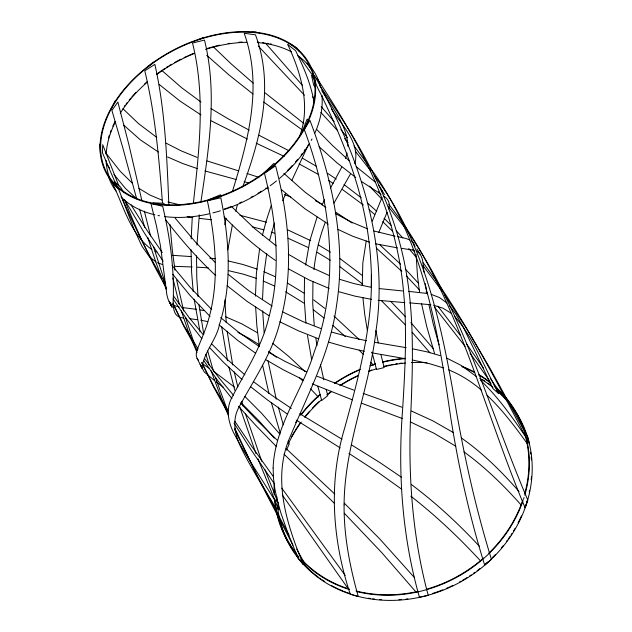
<?xml version="1.0" encoding="UTF-8"?>
<svg xmlns="http://www.w3.org/2000/svg" width="632" height="632" viewBox="0 0 632 632"><rect width="100%" height="100%" fill="white"/><g stroke="black" fill="none" stroke-linecap="round" stroke-linejoin="round"><path stroke-width="0.95" d="M191.014 249.687L191.615 272.439L193.218 291.542M255.454 296.155L256.41 273.119L259.681 248.344M262.509 299.505L263.623 276.113L266.728 253.645M196.544 255.842L196.773 278.072L198.053 296.495M191.18 238.896L192.254 217.376M371.347 275.023L371.253 286.762M196.907 245.121L199.349 214.856M304.505 278.191L304.261 299.505L305.92 323.181M312.943 281.611L312.729 303.581L314.238 325.219M193.439 202.603C199.23 149.697 205.708 95.44 192.507 43.039L204.492 40.077C217.748 93.623 208.821 148.765 200.85 202.319M313.922 269.643C315.692 253.4 319.452 237.356 325.377 222.116M305.604 265.061L309.83 240.784L317.067 217.116M227.812 249.877L232.363 224.992M224.802 224.747L226.09 218.198M366.228 240.95L362.831 262.959L362.247 285.569M262.422 235.23L266.301 220.631L271.207 205.59M347.094 153.031L345.483 158.569M269.611 240.176L274.47 223.001M235.673 211.317L237.371 204.989M232.631 190.769C248.344 139.688 262.959 85.865 244.205 33.267L255.478 34.831C274.517 86.015 260.621 137.847 242.712 186.938M382.091 197.382L372.256 221.168M354.868 163.696C360.374 142.508 341.793 125.286 331.397 109.044M299.6 136.386C311.047 105.773 300.927 72.783 287.757 44.517L295.634 50.742C303.486 67.071 311.047 83.898 313.907 101.918M388.372 208.947C390.805 204.152 388.285 198.717 383.853 196.173M378.742 232.537L387.092 212.21M302.744 130.334L307.16 119.069L308.377 120.412M308.479 144.57L291.842 180.46M282.702 200.747L285.656 193.85M322.115 204.91L324.532 199.72M286.446 450.11L289.187 444.185L288.192 441.049M111.216 109.036L115.427 100.512M341.786 167.109L330.489 188.044M333.965 203.133L350.578 173.768M263.868 173.018L273.822 163.459L274.96 164.612M147.414 67.387L153.3 62.062M199.301 39.334L204.018 37.304M208.173 199.925L220.481 194.806L221.69 196.125M251.82 32.058L256.086 31.963M192.183 266.981L174.345 266.325M153.023 202.793L163.68 203.275L164.818 204.776M197.453 267.186L208.386 267.889M409.686 302.886L430.921 304.743M404.875 302.625L378.102 300.311M191.03 256.576L172.623 255.32M408.485 291.368L427.437 293.469M402.576 290.941L379.303 288.595M401.936 248.392L414.418 250.351M199.815 218.411L211.396 219.77M209.8 258.109L215.172 258.772M189.924 318.726L197.429 319.689M192.871 217.598L188.028 216.989M182.806 307.602L196.536 309.325M397.544 247.878L375.44 243.794M371.6 299.37L354.805 296.1L338.989 291.771M183.699 317.935C170.435 317.746 173.579 301.369 173.389 292.679C173.697 263.544 169.352 234.543 162.677 206.237L150.961 203.607L156.531 226.24L160.457 245.856L166.903 295.01L168.175 299.56L171.43 305.683L169.013 301.33M406.234 347.679L374.389 342.268M405.373 358.723L371.584 352.775M200.755 320.211L207.723 321.585M200.075 309.893L203.757 310.581M371.292 287.339L353.944 283.586L339.455 279.257M412.617 348.825L427.003 351.85L440.077 355.618M179.172 307.057L172.591 304.972M412.657 360.05L430.329 363.921L443.53 367.927M397.733 236.692L405.404 238.327L409.947 239.955M395.032 236.163L373.931 230.98M366.631 340.774L348.801 336.817L331.587 332.061M228.547 270.67L243.194 274.13L256.165 278.301M228.223 260.961L242.838 264.46L257.2 269.106M364.316 351.321L345.159 346.881L328.419 342.078M179.725 204.831L167.986 201.987M239.947 215.275L266.467 222.227M433.599 305.248L442.85 308.147L451.153 313.227M252.215 226.785L263.852 229.866M236.036 179.472L204.871 170.924M244.142 181.692L248.676 182.972M431.158 294.322L439.54 297.585L447.014 303.084M369.412 242.135L352.861 236.305L338.049 229.471M238.754 170.932L207.051 160.931M162.329 264.492L157.502 262.691M246.954 173.492L258.93 177.363M197.484 168.665L182.482 163.443L167.599 156.957M265.772 188.107L268.047 188.842M271.223 232.118L274.478 233.192M363.163 393.38L401.841 407.174M353.817 390.126L317.153 376.285M318.536 338.776L298.344 330.781L279.858 321.807M320.938 328.577L302.831 321.562L282.37 311.766M161.824 200.06L150.013 195.09L138.858 188.336M361.788 403.287L402.268 418.518M367.453 228.816L350.823 221.84L335.276 213.474M352.466 399.874L312.271 383.869M329.169 288.429L309.095 279.952L288.808 269.027M284.376 194.545L290.736 196.994M197.05 157.376L181.076 150.811L166.113 143.172M225.6 316.766L241.835 323.876L257.406 332.74M329.122 275.473L309.609 266.609L288.247 254.183M288.073 238.248L308.621 247.705M448.649 369.878C460.657 374.689 471.701 381.728 481.466 390.189M263.836 271.657L275.378 276.769M263.204 281.003L274.241 285.909M287.868 229.953L310.707 240.666M155.117 251.22L156.847 251.947M411.424 411.005L432.936 420.888L453.065 432.414M446.745 358.115L461.384 365.533L476.133 376.372M410.294 421.884L434.01 433.236L455.846 446.263M306.607 371.758L285.127 361.433L268.568 352.245M256.237 143.211L284.171 156.381M303.455 379.872L283.815 370.068L265.906 359.79M247.373 139.064L211.167 120.823M416.417 251.094C423.985 254.996 422.682 265.116 424.056 272.21M237.956 332.385L249.229 338.436L259.42 344.827M258.899 135.193L288.413 150.487M299.07 163.862L318.726 174.622M249.261 130.208L227.433 118.397L210.993 108.578M315.526 200.771L322.494 204.492M287.552 283.089L304.126 293.224M285.601 291.794L304.261 303.32M302.42 158.166L316.316 166.271M318.259 244.813L330.402 252.152M317.288 252.389L330.37 260.273M158.395 152.043L140.288 139.814L123.84 125.239M328.245 224.115L305.09 208.868L281.596 189.758M272.195 306.078L248.668 290.633L228.144 274.256M341.991 439.208L299.884 413.81M156.001 261.917L149.231 256.576L141.987 246.243L133.802 228.642L118.769 189.521L111.935 182.135C123.469 205.155 129.829 233.808 151.806 249.514M268.845 315.621L247.231 301.48L227.117 285.704M200.944 114.905L180.041 101.096L159.201 84.443M351.637 444.975L379.382 462.229L401.486 477.255M328.371 180.397L333.135 183.383M336.042 212.384L352.143 223.001M340.15 447.898L296.408 420.154M348.975 453.436L378.726 472.839L401.691 489.2M259.238 346.518L238.88 332.416L220.631 317.58M290.349 43.837L297.111 48.214L299.102 51.208M291.328 408.375L272.36 395.648L253.353 381.617M380.132 193.59L361.385 181.439M327.589 173.318L336.271 179.109M325.843 207.525L305.003 192.12L283.831 173.35M156.807 137.452L138.44 123.54L122.9 108.688M208.908 368.124L202.896 364.032M255.249 352.964L237.814 340.466L219.028 324.832M286.936 413.794L267.707 400.119L250.359 386.555M213.932 371.505L234.346 387.037M200.984 102.021L181.708 87.777L162.155 70.729M342.505 189.576L363.44 205.06M275.362 260.392C256.868 247.744 239.923 232.939 224.21 216.997M339.747 258.377L362.31 275.528M339.51 266.38L362.768 284.147M461.297 437.921C482.895 453.033 501.729 471.717 519.03 491.514M355.8 177.521L336.824 162.693L319.105 146.735M344.029 184.568L361.235 197.808M463.943 451.88C485.273 467.277 504.123 485.826 521.55 505.458M301.851 129.655L263.686 102.013M276.224 245.895L254.435 228.421L231.438 206.482M313.654 299.868L324.856 308.424M313.33 309.751L324.019 318.022M268.663 351.345L274.73 355.99M272.597 343.271L288.769 356.424L304.94 371.498M411.432 484.554C435.914 502.914 458.461 523.77 479.293 546.159M214.406 380.472L204.294 372.019L200.17 364.277L202.24 368.717M252.982 94.01L229.29 75.2L206.68 55.253M216.278 381.894L223.309 387.361M410.832 496.183C435.669 515.522 458.627 537.2 479.98 560.308M303.881 123.461L264.46 92.383M136.615 198.756L125.389 188.375L113.886 174.329M275.26 356.409L276.382 357.301M411.574 240.966L413.249 242.633L414.639 245.279M356.25 166.69L375.203 182.04M244.9 374.839L227.038 359.197L211.72 343.99M376.356 248.1L401.834 271.381M253.258 83.179L231.549 64.219L213.529 47.021M369.151 209.729L374.729 214.501M333.973 315.992L359.102 339.495M367.69 203.235L376.727 211.286M332.748 325.314L345.309 336.619M348.99 160.56L332.574 145.55L316.743 129.497M379.295 244.3L400.53 264.168M132.444 183.335L120.072 171.114L105.876 153.023M242.096 379.579L223.483 362.294L209.271 347.276M171.193 303.992L169.487 302.096L172.165 307.35L170.008 302.791L171.778 306.56M215.765 275.592C197.35 258.448 180.784 239.417 165.458 219.494M286.185 448.688L334.786 494.042M382.723 221.706L392.551 231.194M244.805 396.375L261.545 413.225L279.992 434.255M480.557 380.353C498.198 397.157 512.276 417.215 525.966 437.249M381.696 300.974L405.507 325.022M211.499 309.293L190.445 287.647L172.062 265.543M241.866 403.524L258.077 419.885L274.272 438.15M487.043 395.237C502.266 409.765 515.048 426.6 527.27 443.664M277.243 440.228L255.818 419.174L240.326 402.845M299.663 377.912L302.467 380.646M210.006 316.419L189.782 295.128L172.757 274.288M344.306 503.167L380.069 539.27L414.379 577.529M214.975 262.225L196.007 242.672L175.167 218.135M384.09 218.269L391.082 225.276M283.989 454.132L334.549 503.499M454.361 316.079C474.34 338.452 484.349 367.627 498.585 393.602L492.913 388.554L463.501 327.55L455.767 314.057L449.186 305.319M390.837 301.551L405.578 316.829M276.516 446.713L255.818 425.454L238.469 406.25M369.523 186.108L381.641 198.946M344.258 513.208L381.933 552.818L416.291 592.358M359.134 350.128L363.471 354.584M406.479 276.073L419.545 290.001M405.294 269.027L418.763 283.563M310.589 388.862L318.315 397.03M304.427 95.179L258.243 46.049M320.866 112.472L337.678 130.737M370.771 362.318L373.299 365.051M396.193 230.648L402.797 237.924M378.45 185.152L380.764 188.044L382.305 191.488M410.863 322.612L433.165 348.532M412.143 332.258L429.934 352.743M302.428 85.383L265.432 43.071M312.658 96.901L314.349 98.821M408.778 248.542L416.512 257.572M321.182 106.587L334.178 121.62M198.566 360.374C195.383 357.435 195.904 352.688 197.429 349.054C201.11 339.661 205.424 330.489 208.165 320.756C219.731 281.714 215.717 240.018 207.367 200.771L220.837 197.808C229.124 239.212 232.6 283.207 219.588 324.042C216.665 339.771 203.504 352.435 202.058 368.14L197.034 358.273M233.556 395.284L219.067 377.968L204.657 358.7M344.59 138.534L347.979 142.461M303.234 561.73L304.434 563.112L296.692 549.058M202.904 334.32L188.842 317.248L173.445 295.808M378.442 191.773L380.993 194.719M426.094 291.952L427.619 293.746M388.475 206.767L405.325 228.239M434.476 307.192L465.073 346.352M201.877 338.705L186.843 319.365L173.065 298.881M340.877 129.607L347.458 137.65M231.952 398.563L217.471 380.203L203.749 360.619M355.231 151.056L370.755 170.838M412.578 249.371L414.782 252.073M437.858 306.125L460.436 335.545M388.798 204.16L403.161 223.38M422.974 265.519L442.305 291.51M353.991 145.881L368.503 165.442M423.195 262.786L438.806 284.424M315.171 87.224L313.733 85.288L311.505 75.406L314.625 79.987M281.777 488.125L345.222 575.404M273.624 476.986L252.081 446.863L234.875 421.323M470.074 353.193L489.911 381.341M162.313 252.547L146.9 230.167L130.895 204.65M374.334 175.736C426.505 244.663 442.834 331.397 456.968 414.592C465.768 463.43 476.781 511.92 491.443 559.352L484.681 565.111C469.529 516.707 458.595 467.064 450.64 416.994C438.071 330.37 423.314 239.797 369.989 167.559M466.724 344.203L483.63 368.369M163.143 261.229L144.562 233.366L124.551 199.625M407.048 230.625C463.651 312.303 489.184 409.686 527.823 500.157L525.137 507.804C484.981 413.162 461.692 310.352 403.706 224.17M299.149 56.256L314.467 78.068M282.267 494.982L348.145 588.637M320.029 86.102C353.983 135.043 385.725 187.064 400.372 245.39C414.268 297.791 413.304 352.466 411.1 406.171C407.616 469.639 411.614 533.819 428.227 595.36L419.435 597.248C402.173 536.615 397.702 473.005 402.552 410.287C406.076 354.299 408.967 297.222 395.435 242.238C381.594 182.49 350.136 128.936 316.877 78.123M444.525 294.717L466.748 328.893L489.761 367.871L527.712 436.894L529.561 443.988C501.05 390.165 473.479 335.6 439.264 285.087M109.62 168.31L106.255 163.285M490.756 378.892L497.961 389.715M321.751 90.574C332.25 107.922 347.166 125.018 347.924 146.229M307.049 63.168L311.979 70.642M198.093 349.014L183.841 325.393L172.899 303.992M420.098 254.088L416.883 248.929M275.07 500.836C261.98 479.261 247.562 458.477 235.499 436.293C229.084 425.012 225.142 410.871 231.344 398.602C244.782 372.303 261.798 347.387 268.655 318.188C281.611 270.725 276.413 220.37 264.445 173.279L275.607 165.829C288.832 216.586 294.544 271.081 279.976 322.217C272.274 353.383 253.756 379.84 238.722 407.648C231.588 420.865 235.143 436.475 241.772 449.076C251.71 469.189 264.05 487.991 275.418 507.291M228.239 410.879L214.422 387.471L201.758 362.989M165.703 283.736C148.891 256.576 135.098 227.694 122.15 198.535M234.014 423.084L250.77 449.305L274.177 483.504A131.18 114.771 -28.4 0 0 274.209 494.753M197.532 350.792L184.11 326.863L172.986 303.028M381.862 190.114L384.469 194.569M228.31 413.597L213.727 387.258L201.837 362.349M166.643 288.295C150.068 260.052 136.82 230.024 124.457 199.751M123.864 192.792L120.625 187.198L114.755 181.882L116.967 185.942M289.037 535.107L256.158 473.51L234.685 429.594M292.987 545.203L257.848 477.508L234.812 428.196M197.018 352.711L188.178 331.097L181.289 310.818M116.446 185.539L102.455 152.786L102.708 144.72L118.871 185.903M228.547 415.848L223.783 404.638M166.421 289.551L162.93 281.066M223.12 403.003L211.048 370.715M227.496 410.634L215.52 377.786M162.005 278.736L155.59 261.482L147.809 237.75M257.982 458.903L278.886 509.953L278.12 502.843L264.919 469.726M255.928 453.515L239.647 406.621M261.719 461.265L245.35 413.533M194.759 345.056L185.587 317.809M165.41 283.8L153.544 246.804M434.508 353.304L426.805 326.807L421.497 303.526M209.287 365.336L205.921 354.347M280.213 433.023L271.294 402.481M213.577 371.679L207.699 351.021M439.011 344.859L433.228 323.853L429.025 305.272M144.712 227.449L139.498 209.16M283.286 424.894L278.317 407.103M243.067 405.934L241.716 401.273M414.845 245.895L415.034 246.527M179.338 304.284L172.789 277.922M234.835 390.355L228.871 367.01M183.667 310.999L176.668 280.039M136.63 198.725L122.798 147.746L111.904 110.418L117.868 102.044L128.762 144.159L141.9 200.692M150.59 235.997L144.373 211.175M317.864 386.318L321.688 400.506L327.779 395.624L326.167 389.407M237.814 386.879L234.188 371.798M276.271 399.203L268.031 360.785M268.971 393.578L262.604 365.193M371.995 352.079L376.498 369.483L384.169 367.563L380.946 354.718M323.829 379.84L320.519 364.909M200.044 331.792L194.15 299.252M227.473 360.738L221.635 326.625M378.292 342.876L375.914 330.639M203.796 334.21L198.954 304.79M232.702 364.925L227.157 331.302M311.615 359.284L307.468 335.442M367.374 330.56L364.727 314.373L362.894 297.601M426.892 293.564L425.747 286.035M316.972 345.633L315.866 338.333M419.585 292.6L417.468 275.512L416.219 256.315M174.993 270.18L172.378 250.817L170.016 224.668M259.381 346.518L256.845 325.741L255.636 306.97M425.415 283.602L425.589 284.874M264.16 332.803L262.667 310.849M226.232 322.707L224.881 299.86M162.479 202.785C158.948 158.553 155.33 114.084 144.768 70.855L154.864 64.361C165.284 110.64 166.919 158.205 168.878 205.416M416.101 254.412L416.164 255.344M99.793 144.096L100.449 154.121M312.753 69.662A115.83 77.689 -28.4 0 1 320.669 87.564M321.949 95.44A115.83 77.689 -28.4 0 1 314.902 133.004M312.003 138.977A115.83 77.689 -28.4 0 1 311.205 140.47M309.514 143.44A115.83 77.689 -28.4 0 1 279.502 178.406M276.476 180.91A115.83 77.689 -28.4 0 1 270.188 185.729M268.252 187.127A115.83 77.689 -28.4 0 1 224.147 209.579M220.402 210.788A115.83 77.689 -28.4 0 1 212.897 212.913M209.145 213.829A115.83 77.689 -28.4 0 1 164.454 216.547M159.588 215.796A115.83 77.689 -28.4 0 1 158 215.496M154.88 214.817A115.83 77.689 -28.4 0 1 121.012 196.907M115.933 190.99A115.83 77.689 -28.4 0 1 108.751 177.529M108.475 137.974A115.83 77.689 -28.4 0 1 109.328 135.201M110.284 132.428A115.83 77.689 -28.4 0 1 111.074 130.35M112.812 126.195A115.83 77.689 -28.4 0 1 113.76 124.125M114.092 123.438A115.83 77.689 -28.4 0 1 115.119 121.376M124.228 106.524A115.83 77.689 -28.4 0 1 125.191 105.212M126.171 103.901A115.83 77.689 -28.4 0 1 127.174 102.597M129.236 100.006A115.83 77.689 -28.4 0 1 130.84 98.086M131.93 96.822A115.83 77.689 -28.4 0 1 135.904 92.446M144.507 84.056A115.83 77.689 -28.4 0 1 147.114 81.757M156.712 74.102A115.83 77.689 -28.4 0 1 158.861 72.538M159.58 72.024A115.83 77.689 -28.4 0 1 162.503 70.01M163.238 69.512A115.83 77.689 -28.4 0 1 164.723 68.532M166.216 67.569A115.83 77.689 -28.4 0 1 168.475 66.155M169.242 65.689A115.83 77.689 -28.4 0 1 171.533 64.314M174.63 62.536A115.83 77.689 -28.4 0 1 180.926 59.171M184.117 57.591A115.83 77.689 -28.4 0 1 187.349 56.082M188.154 55.711A115.83 77.689 -28.4 0 1 190.595 54.636M191.417 54.289A115.83 77.689 -28.4 0 1 193.874 53.262M207.138 48.506A115.83 77.689 -28.4 0 1 209.65 47.748M210.488 47.511A115.83 77.689 -28.4 0 1 217.187 45.741M218.024 45.544A115.83 77.689 -28.4 0 1 219.699 45.164M228.065 43.561A115.83 77.689 -28.4 0 1 229.732 43.3M238.825 42.241A115.83 77.689 -28.4 0 1 242.096 42.02M257.264 42.107A115.83 77.689 -28.4 0 1 258.82 42.233M262.651 42.636A115.83 77.689 -28.4 0 1 264.168 42.834M267.162 43.292A115.83 77.689 -28.4 0 1 268.639 43.561M270.109 43.845A115.83 77.689 -28.4 0 1 271.562 44.153M310.739 66.937A115.83 77.689 -28.4 0 1 312.263 68.967M305.248 149.215A115.182 77.254 -28.4 0 1 304.261 150.669M302.191 153.568A115.182 77.254 -28.4 0 1 301.116 155.014M297.743 159.288A115.182 77.254 -28.4 0 1 295.357 162.1M292.245 165.568A115.182 77.254 -28.4 0 1 287.639 170.308M261.316 191.196A115.182 77.254 -28.4 0 1 259.973 192.049M259.294 192.476A115.182 77.254 -28.4 0 1 257.927 193.313M253.1 196.133A115.182 77.254 -28.4 0 1 250.999 197.303M241.724 201.995A115.182 77.254 -28.4 0 1 239.552 202.998M231.486 206.388A115.182 77.254 -28.4 0 1 227.789 207.786M226.864 208.118A115.182 77.254 -28.4 0 1 224.076 209.081M188.929 216.476A115.182 77.254 -28.4 0 1 187.135 216.61M109.921 178.824A115.182 77.254 -28.4 0 1 106.113 160.473M106.168 154.271A115.182 77.254 -28.4 0 1 115.632 121.399M120.238 113.27A115.182 77.254 -28.4 0 1 147.454 81.994M157.005 74.371A115.182 77.254 -28.4 0 1 193.961 53.641M205.503 49.438A115.182 77.254 -28.4 0 1 246.772 42.289M257.793 42.613A115.182 77.254 -28.4 0 1 291.542 51.927M297.632 55.616A115.182 77.254 -28.4 0 1 311.213 68.604M494.24 385.678A131.18 114.771 -28.4 0 1 524.734 432.256M525.01 433.165A131.18 114.771 -28.4 0 1 524.781 495.156M524.054 497.558A131.18 114.771 -28.4 0 1 523.541 499.162M523.012 500.757A131.18 114.771 -28.4 0 1 356.653 591.568M349.37 589.545A131.18 114.771 -28.4 0 1 301.022 559.454M298.47 556.587A131.18 114.771 -28.4 0 1 274.446 498.49M300.461 415.256A131.18 114.771 -28.4 0 1 319.824 394.581M334.375 383.348A131.18 114.771 -28.4 0 1 360.414 369.23M370.139 365.541A131.18 114.771 -28.4 0 1 375.471 363.842M382.392 361.962A131.18 114.771 -28.4 0 1 405.072 358.289M462.126 366.363A131.18 114.771 -28.4 0 1 474.158 371.908M479.08 374.689A131.18 114.771 -28.4 0 1 489.903 382.107M510.443 404.401A131.385 115.316 -28.4 0 1 527.222 436.033M527.507 436.949A131.385 115.316 -28.4 0 1 440.441 591.212A131.385 115.316 -28.4 0 1 282.125 528.771M281.817 527.886A131.385 115.316 -28.4 0 1 280.956 525.2M277.345 508.721A131.385 115.316 -28.4 0 1 277.108 506.856M276.595 501.247A131.385 115.316 -28.4 0 1 276.492 499.367M291.478 436.862A131.385 115.316 -28.4 0 1 294.915 430.937M295.428 430.108A131.385 115.316 -28.4 0 1 297.016 427.627M297.561 426.805A131.385 115.316 -28.4 0 1 299.789 423.558M305.027 416.63A131.385 115.316 -28.4 0 1 306.528 414.789M307.041 414.189A131.385 115.316 -28.4 0 1 309.641 411.187M312.327 408.264A131.385 115.316 -28.4 0 1 319.12 401.533M326.981 394.739A131.385 115.316 -28.4 0 1 331.421 391.311M340 385.386A131.385 115.316 -28.4 0 1 349.693 379.69M350.397 379.311A131.385 115.316 -28.4 0 1 357.586 375.732M368.693 371.11A131.385 115.316 -28.4 0 1 371.711 370.028M383.972 366.386A131.385 115.316 -28.4 0 1 387.076 365.644M388.633 365.296A131.385 115.316 -28.4 0 1 390.197 364.972M391.753 364.664A131.385 115.316 -28.4 0 1 393.325 364.372M395.672 363.961A131.385 115.316 -28.4 0 1 397.244 363.716M399.598 363.376A131.385 115.316 -28.4 0 1 401.96 363.076M482.477 379.587A131.385 115.316 -28.4 0 1 484.87 381.096M487.991 383.205A131.385 115.316 -28.4 0 1 490.282 384.849M497.582 390.758A131.385 115.316 -28.4 0 1 507.464 400.775M507.97 400.822A130.753 114.392 -28.4 0 1 522.806 427.872M524.592 433.291A130.753 114.392 -28.4 0 1 524.797 493.466M522.854 499.857A130.753 114.392 -28.4 0 1 488.828 553.142M483.512 558.056A130.753 114.392 -28.4 0 1 426.284 589.301M418.384 591.315A130.753 114.392 -28.4 0 1 355.974 590.952M349.536 589.135A130.753 114.392 -28.4 0 1 301.346 559.162M296.376 553.363A130.753 114.392 -28.4 0 1 274.912 499.327M274.596 494.674A130.753 114.392 -28.4 0 1 274.572 485.313M295.634 422.595A130.753 114.392 -28.4 0 1 296.732 420.975M301.361 414.639A130.753 114.392 -28.4 0 1 320.061 394.81M334.565 383.608A130.753 114.392 -28.4 0 1 359.055 370.162M370.226 365.857A130.753 114.392 -28.4 0 1 375.534 364.166M382.439 362.286A130.753 114.392 -28.4 0 1 405.049 358.628M461.921 366.686A130.753 114.392 -28.4 0 1 474.751 372.659M478.819 374.989A130.753 114.392 -28.4 0 1 491.072 383.545M494.635 386.555A130.753 114.392 -28.4 0 1 506.232 398.626M509.511 403.888A130.966 114.945 -28.4 0 1 520.673 421.236M521.519 422.927A130.966 114.945 -28.4 0 1 522.719 425.494M523.099 426.363A130.966 114.945 -28.4 0 1 524.56 429.871M524.908 430.755A130.966 114.945 -28.4 0 1 525.895 433.441M530.556 452.117A130.966 114.945 -28.4 0 1 530.833 454.045M531.18 456.96A130.966 114.945 -28.4 0 1 531.449 459.899M531.457 476.623A130.966 114.945 -28.4 0 1 531.164 479.838M529.577 490.345A130.966 114.945 -28.4 0 1 529.237 491.957M526.985 500.821A130.966 114.945 -28.4 0 1 526.251 503.222M525.729 504.826A130.966 114.945 -28.4 0 1 524.9 507.219M521.432 515.909A130.966 114.945 -28.4 0 1 520.002 519.03M519.623 519.804A130.966 114.945 -28.4 0 1 518.082 522.893M515.167 528.226A130.966 114.945 -28.4 0 1 513.382 531.236M511.983 533.463A130.966 114.945 -28.4 0 1 511.027 534.941M510.048 536.402A130.966 114.945 -28.4 0 1 508.539 538.582M507.512 540.02A130.966 114.945 -28.4 0 1 506.461 541.45M503.191 545.669A130.966 114.945 -28.4 0 1 501.484 547.739M495.504 554.43A130.966 114.945 -28.4 0 1 492.336 557.653M487.73 562.006A130.966 114.945 -28.4 0 1 484.31 565M480.075 568.46A130.966 114.945 -28.4 0 1 477.176 570.68M474.956 572.3A130.966 114.945 -28.4 0 1 473.463 573.358M471.203 574.915A130.966 114.945 -28.4 0 1 469.679 575.926M467.364 577.411A130.966 114.945 -28.4 0 1 462.648 580.255M461.06 581.163A130.966 114.945 -28.4 0 1 459.448 582.048M452.923 585.406A130.966 114.945 -28.4 0 1 450.442 586.583M449.605 586.962A130.966 114.945 -28.4 0 1 446.247 588.439M442.858 589.822A130.966 114.945 -28.4 0 1 432.533 593.472M407.838 598.867A130.966 114.945 -28.4 0 1 406.06 599.081M401.62 599.523A130.966 114.945 -28.4 0 1 398.966 599.713M381.396 599.681A130.966 114.945 -28.4 0 1 379.658 599.555M374.492 599.033A130.966 114.945 -28.4 0 1 372.785 598.82M370.233 598.449A130.966 114.945 -28.4 0 1 368.543 598.172M349.733 593.472A130.966 114.945 -28.4 0 1 346.605 592.366M345.822 592.081A130.966 114.945 -28.4 0 1 343.516 591.181M342.757 590.873A130.966 114.945 -28.4 0 1 338.989 589.253M338.238 588.913A130.966 114.945 -28.4 0 1 335.3 587.515M334.573 587.152A130.966 114.945 -28.4 0 1 331.697 585.659M324.777 581.59A130.966 114.945 -28.4 0 1 322.115 579.844M320.803 578.944A130.966 114.945 -28.4 0 1 319.516 578.019M318.236 577.087A130.966 114.945 -28.4 0 1 307.12 567.544M306.433 566.865A130.966 114.945 -28.4 0 1 303.763 564.076M302.475 562.646A130.966 114.945 -28.4 0 1 301.211 561.2M298.778 558.246A130.966 114.945 -28.4 0 1 297.032 555.97M294.275 552.099A130.966 114.945 -28.4 0 1 292.719 549.721M292.213 548.924A130.966 114.945 -28.4 0 1 279.62 518.722M279.407 517.813A130.966 114.945 -28.4 0 1 277.29 504.897M276.99 501.16A130.966 114.945 -28.4 0 1 276.784 496.476M288.303 443.901A130.966 114.945 -28.4 0 1 301.235 422.121M304.822 417.42A130.966 114.945 -28.4 0 1 321.127 400.143M327.202 394.984A130.966 114.945 -28.4 0 1 331.626 391.563M340.182 385.654A130.966 114.945 -28.4 0 1 357.72 376.032M368.788 371.418A130.966 114.945 -28.4 0 1 376.348 368.859M384.027 366.71A130.966 114.945 -28.4 0 1 405.483 363.037M411.377 362.618A130.966 114.945 -28.4 0 1 427.027 362.744M479.791 378.434A130.966 114.945 -28.4 0 1 492.976 387.416M496.578 390.41A130.966 114.945 -28.4 0 1 507.125 401.004M344.085 505.055C343.855 536.118 349.915 566.849 358.281 596.64L350.239 594.104C332.456 540.55 328.111 482.074 344.803 427.619C359.332 374.176 374.571 319.602 370.921 263.623C369.27 230.917 362.223 198.645 351.684 167.693C346.304 151.87 340.087 136.338 333.333 121.052C330.228 114.044 327.021 107.085 323.726 100.164C320.392 92.035 314.42 84.735 314.546 75.579C357.064 152.691 389.415 240.752 376.08 330.102C369.578 389.17 344.337 445.157 344.085 505.055M273.119 468.036L273.514 478.55L274.849 488.757L277.25 500.133L280.758 512.631L287.773 532.816L298.209 558.475L303.234 564.439C286.81 524.449 271.594 478.432 290.309 436.372C308.219 393.546 330.56 351.684 336.603 304.98C346.47 242.38 332.14 178.816 309.933 120.364L304.308 129.6C330.536 200.044 340.861 279.779 314.309 351.748C302.578 391.121 274.58 425.881 273.119 468.036M187.112 204.515A115.34 76.606 -28.4 0 0 309.791 64.606A115.34 76.606 -28.4 0 0 126.582 86.418A115.34 76.606 -28.4 0 0 187.112 204.515M187.167 203.986A114.684 76.172 -28.4 0 0 309.198 64.891A114.684 76.172 -28.4 0 0 127.048 86.529A114.684 76.172 -28.4 0 0 187.167 203.986"/></g></svg>
